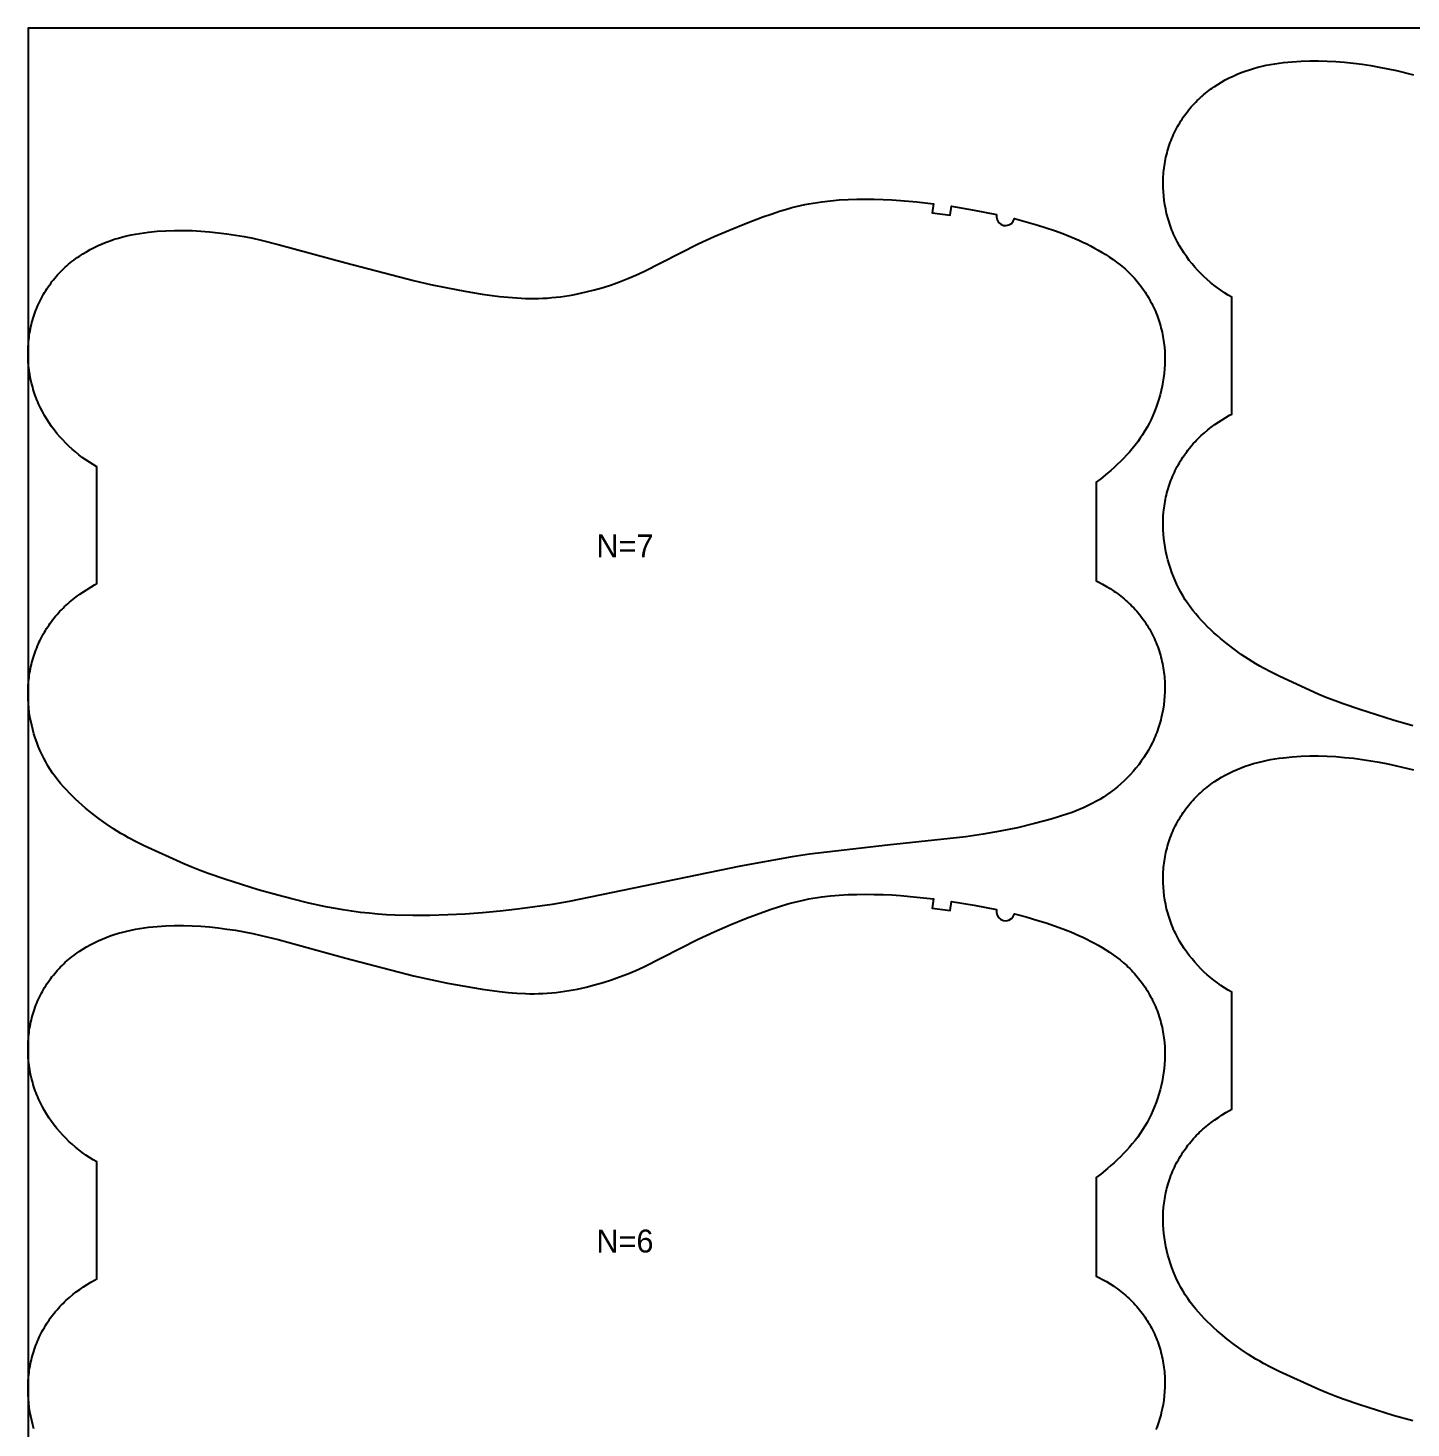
# Model space of a CAD drawing. Header units: inches. Extents: x 0 to 1972, y 0 to 1090.
# Drawn here: x 0.5 to 302.4, y 783.9 to 1089.6 of the extents above; entities that cross this region are included whole.
import ezdxf

# ---------------------------------------------------------------- set-up
doc = ezdxf.new("R2010")
doc.units = ezdxf.units.IN

msp = doc.modelspace()

# ---------------------------------------------------------------- linework, layer by layer
at = {"layer": '1'}
for points in [[(0.5, 0), (1971.9894, 0), (1971.9894, 1089.551), (0.5, 1089.551), (0.5, 0)], [(211.9463, 1048.8556), (211.903, 1048.2346), (212.0529, 1047.6303), (212.3812, 1047.1014), (212.8563, 1046.6991), (213.4321, 1046.4623), (214.0528, 1046.4141), (214.6583, 1046.5591), (215.1898, 1046.8832), (215.5959, 1047.3551), (215.8372, 1047.929), (218.407, 1047.2425), (220.961, 1046.4977), (222.7823, 1045.9257), (224.5914, 1045.3166), (226.3848, 1044.6645), (228.159, 1043.9631), (229.9105, 1043.2067), (230.7764, 1042.8063), (231.6349, 1042.3905), (232.4856, 1041.9586), (233.3279, 1041.5102), (234.1612, 1041.0446), (234.9849, 1040.5613), (235.7984, 1040.0598), (236.5998, 1039.5389), (237.3872, 1038.9978), (238.1588, 1038.4355), (238.9125, 1037.8508), (239.6466, 1037.2427), (240.0056, 1036.9296), (240.3589, 1036.6103), (240.7064, 1036.2847), (241.0477, 1035.9525), (241.3827, 1035.6138), (241.7112, 1035.2687), (242.0332, 1034.9173), (242.3485, 1034.5598), (242.6571, 1034.1962), (242.9589, 1033.8269), (243.2539, 1033.4519), (243.5419, 1033.0714), (243.8228, 1032.6856), (244.0966, 1032.2946), (244.3632, 1031.8985), (244.6225, 1031.4976), (244.8745, 1031.092), (245.1189, 1030.6818), (245.3559, 1030.2672), (245.5852, 1029.8483), (245.8067, 1029.4254), (246.0206, 1028.9985), (246.2265, 1028.5679), (246.4246, 1028.1336), (246.6148, 1027.6958), (246.7969, 1027.2546), (246.9709, 1026.8103), (247.1368, 1026.3629), (247.2945, 1025.9126), (247.444, 1025.4595), (247.5851, 1025.0039), (247.7178, 1024.5457), (247.8421, 1024.0853), (247.9579, 1023.6227), (248.0651, 1023.1581), (248.1637, 1022.6916), (248.2537, 1022.2234), (248.335, 1021.7536), (248.4077, 1021.2824), (248.472, 1020.8099), (248.5279, 1020.3363), (248.5754, 1019.8617), (248.6458, 1018.9102), (248.6836, 1017.9566), (248.6894, 1017.0021), (248.6638, 1016.0478), (248.6074, 1015.095), (248.5206, 1014.1448), (248.404, 1013.1979), (248.2579, 1012.2552), (248.0829, 1011.3174), (247.8792, 1010.3851), (247.6475, 1009.4593), (247.388, 1008.5405), (247.1012, 1007.6296), (246.7875, 1006.7274), (246.447, 1005.835), (246.0795, 1004.9534), (245.6851, 1004.0839), (245.2637, 1003.2277), (244.8153, 1002.3858), (244.3398, 1001.5595), (243.8372, 1000.75), (243.3078, 999.958), (242.7529, 999.1836), (242.1743, 998.4262), (241.5734, 997.6856), (240.9521, 996.9612), (240.3119, 996.2529), (239.6545, 995.5601), (238.9816, 994.8825), (238.2947, 994.2197), (237.5947, 993.5711), (236.8822, 992.9364), (236.1581, 992.3149), (234.6778, 991.1098), (233.6894, 990.3559), (233.6894, 968.8115), (234.2608, 968.5377), (235.1074, 968.0978), (235.9394, 967.6301), (236.7554, 967.1346), (237.554, 966.6116), (237.9463, 966.3399), (238.3339, 966.0614), (238.7164, 965.7761), (239.0937, 965.484), (239.4656, 965.1853), (239.832, 964.8799), (240.1928, 964.5678), (240.5476, 964.2491), (240.8964, 963.9239), (241.239, 963.592), (241.5752, 963.2536), (241.9049, 962.9088), (242.228, 962.5578), (242.5444, 962.2006), (242.8539, 961.8375), (243.1564, 961.4685), (243.4518, 961.0937), (243.74, 960.7134), (244.0209, 960.3277), (244.2943, 959.9367), (244.5601, 959.5405), (244.8183, 959.1392), (245.0686, 958.7331), (245.311, 958.3222), (245.5454, 957.9068), (245.7716, 957.4868), (245.9895, 957.0625), (246.1991, 956.6341), (246.4004, 956.2017), (246.5933, 955.7654), (246.7778, 955.3255), (246.954, 954.8822), (247.1217, 954.4356), (247.281, 953.9858), (247.4318, 953.5332), (247.5742, 953.0777), (247.708, 952.6197), (247.8333, 952.1592), (247.9501, 951.6966), (248.0583, 951.2318), (248.158, 950.7652), (248.249, 950.2968), (248.3314, 949.8269), (248.4051, 949.3557), (248.4704, 948.8831), (248.527, 948.4095), (248.5752, 947.9349), (248.6149, 947.4595), (248.6461, 946.9835), (248.6689, 946.5069), (248.6834, 946.03), (248.6894, 945.5529), (248.6766, 944.5985), (248.6307, 943.645), (248.5519, 942.6936), (248.4406, 941.7454), (248.2966, 940.8016), (248.1202, 939.8636), (247.9113, 938.9323), (247.7947, 938.4697), (247.6699, 938.0092), (247.5371, 937.5511), (247.3962, 937.0954), (247.2472, 936.6424), (247.0902, 936.1922), (246.925, 935.7449), (246.7518, 935.3007), (246.5706, 934.8597), (246.3814, 934.4221), (246.1844, 933.9878), (245.9797, 933.5572), (245.5477, 932.7067), (245.0864, 931.8715), (244.5969, 931.0522), (244.0801, 930.2496), (243.5369, 929.4645), (242.9685, 928.6975), (242.3758, 927.9495), (241.7594, 927.2209), (241.1203, 926.5124), (240.459, 925.8245), (239.7764, 925.1579), (239.0731, 924.513), (238.3499, 923.8904), (237.6076, 923.2907), (236.8468, 922.7145), (236.0686, 922.1619), (235.2739, 921.6332), (234.4636, 921.1287), (233.6386, 920.6486), (232.8001, 920.1931), (231.9488, 919.7624), (231.0858, 919.3568), (230.2121, 918.9761), (229.3287, 918.6184), (228.4368, 918.2814), (227.5376, 917.9629), (225.7218, 917.3719), (223.8906, 916.8272), (220.2059, 915.8272), (216.4956, 914.9358), (212.7597, 914.1526), (209.001, 913.4876), (205.2237, 912.9438), (188.1483, 911.0856), (171.082, 909.146), (167.3112, 908.5581), (156.0452, 906.5097), (118.6626, 898.7941), (114.8968, 898.1724), (107.3344, 897.1272), (103.5416, 896.6996), (99.7404, 896.3537), (95.9327, 896.0876), (92.1207, 895.8967), (88.3054, 895.7821), (84.488, 895.752), (80.6723, 895.8369), (78.7664, 895.933), (76.8629, 896.0677), (74.9626, 896.2416), (73.0664, 896.4554), (71.1751, 896.7094), (69.289, 897.0009), (65.5332, 897.6833), (61.8, 898.4782), (58.0883, 899.3682), (55.0075, 900.1735), (50.7272, 901.3884), (43.4492, 903.6917), (39.8393, 904.9358), (38.0488, 905.5957), (36.2726, 906.2912), (34.5131, 907.0268), (25.83, 910.9918), (24.119, 911.8361), (22.4338, 912.728), (21.6036, 913.1965), (20.7821, 913.6804), (19.1647, 914.6918), (17.5808, 915.7567), (16.0297, 916.8701), (14.5116, 918.0281), (13.0313, 919.2332), (12.3072, 919.8547), (11.5948, 920.4894), (10.8947, 921.138), (10.2078, 921.8008), (9.5349, 922.4784), (8.8775, 923.1712), (8.2373, 923.8795), (7.616, 924.6039), (7.0152, 925.3445), (6.4365, 926.1019), (5.8816, 926.8763), (5.3522, 927.6683), (4.8496, 928.4778), (4.3742, 929.3041), (3.9257, 930.146), (3.5043, 931.0022), (3.1099, 931.8717), (2.7425, 932.7533), (2.4019, 933.6457), (2.0882, 934.5479), (1.8015, 935.4588), (1.542, 936.3776), (1.3102, 937.3034), (1.1065, 938.2357), (0.9315, 939.1735), (0.7854, 940.1162), (0.6688, 941.0631), (0.582, 942.0133), (0.5256, 942.9661), (0.5, 943.9204), (0.5058, 944.8749), (0.5436, 945.8285), (0.614, 946.78), (0.6615, 947.2546), (0.7174, 947.7282), (0.7817, 948.2007), (0.8544, 948.6719), (0.9358, 949.1417), (1.0257, 949.6099), (1.1243, 950.0764), (1.2315, 950.541), (1.3473, 951.0036), (1.4716, 951.464), (1.6043, 951.9222), (1.7455, 952.3778), (1.8949, 952.8309), (2.0526, 953.2812), (2.2185, 953.7286), (2.3925, 954.1729), (2.5747, 954.6141), (2.7648, 955.0519), (2.9629, 955.4862), (3.1689, 955.9168), (3.3827, 956.3437), (3.6043, 956.7666), (3.8336, 957.1855), (4.0705, 957.6001), (4.315, 958.0103), (4.5669, 958.4159), (4.8262, 958.8168), (5.0928, 959.2129), (5.3666, 959.6039), (5.6475, 959.9897), (5.9355, 960.3702), (6.2305, 960.7452), (6.5323, 961.1145), (6.8409, 961.4781), (7.1563, 961.8356), (7.4782, 962.187), (7.8067, 962.5321), (8.1417, 962.8708), (8.483, 963.203), (8.8305, 963.5286), (9.1838, 963.8479), (9.5429, 964.161), (10.2769, 964.7691), (11.0306, 965.3538), (11.8022, 965.9161), (12.5897, 966.4572), (13.3911, 966.9781), (14.2045, 967.4796), (15.0282, 967.9629), (15.5, 968.2265), (15.5, 993.7598), (14.7259, 994.2104), (13.9156, 994.7149), (13.1208, 995.2436), (12.3426, 995.7962), (11.5818, 996.3724), (10.8395, 996.9721), (10.1163, 997.5947), (9.413, 998.2396), (8.7304, 998.9062), (8.0691, 999.5941), (7.43, 1000.3026), (6.8137, 1001.0312), (6.2209, 1001.7792), (5.6525, 1002.5462), (5.1094, 1003.3313), (4.5925, 1004.1339), (4.103, 1004.9532), (3.6417, 1005.7884), (3.2098, 1006.6389), (3.0051, 1007.0695), (2.808, 1007.5038), (2.6189, 1007.9414), (2.4376, 1008.3824), (2.2644, 1008.8266), (2.0992, 1009.2739), (1.9422, 1009.7241), (1.7932, 1010.1771), (1.6523, 1010.6328), (1.5195, 1011.0909), (1.3948, 1011.5514), (1.2781, 1012.014), (1.0692, 1012.9453), (0.8928, 1013.8833), (0.7489, 1014.8271), (0.6375, 1015.7753), (0.5587, 1016.7267), (0.5128, 1017.6802), (0.5, 1018.6346), (0.5061, 1019.1117), (0.5205, 1019.5886), (0.5433, 1020.0652), (0.5745, 1020.5412), (0.6142, 1021.0166), (0.6624, 1021.4912), (0.7191, 1021.9648), (0.7843, 1022.4374), (0.8581, 1022.9086), (0.9405, 1023.3785), (1.0315, 1023.8469), (1.1311, 1024.3135), (1.2393, 1024.7783), (1.3561, 1025.2409), (1.4814, 1025.7014), (1.6152, 1026.1594), (1.7576, 1026.6149), (1.9084, 1027.0675), (2.0677, 1027.5173), (2.2354, 1027.9639), (2.4116, 1028.4072), (2.5961, 1028.8471), (2.7891, 1029.2834), (2.9903, 1029.7158), (3.1999, 1030.1442), (3.4178, 1030.5685), (3.644, 1030.9885), (3.8784, 1031.4039), (4.1208, 1031.8148), (4.3711, 1032.2209), (4.6293, 1032.6221), (4.8951, 1033.0184), (5.1685, 1033.4094), (5.4494, 1033.7951), (5.7376, 1034.1754), (6.033, 1034.5502), (6.3355, 1034.9192), (6.645, 1035.2823), (6.9614, 1035.6395), (7.2845, 1035.9905), (7.6142, 1036.3353), (7.9504, 1036.6737), (8.293, 1037.0056), (8.6418, 1037.3308), (8.9967, 1037.6495), (9.3574, 1037.9616), (9.7238, 1038.267), (10.0957, 1038.5657), (10.4731, 1038.8578), (10.8556, 1039.1431), (11.2431, 1039.4216), (11.6354, 1039.6933), (12.4341, 1040.2163), (13.25, 1040.7118), (14.082, 1041.1795), (14.9287, 1041.6194), (15.7889, 1042.0317), (16.6617, 1042.4166), (17.546, 1042.7746), (18.4407, 1043.1058), (19.3448, 1043.4107), (20.2572, 1043.6896), (21.1769, 1043.9428), (22.103, 1044.1707), (23.0346, 1044.3745), (23.9711, 1044.5554), (24.9118, 1044.7149), (25.8562, 1044.854), (26.8035, 1044.9742), (28.7042, 1045.1628), (30.6092, 1045.2894), (32.5165, 1045.3566), (34.4246, 1045.3654), (36.3318, 1045.3171), (38.2368, 1045.2132), (40.1388, 1045.0575), (42.0367, 1044.8543), (43.9299, 1044.608), (45.8175, 1044.3222), (47.6985, 1043.9969), (49.5717, 1043.6313), (51.4361, 1043.2249), (55.139, 1042.3019), (69.8666, 1038.2751), (84.6332, 1034.3933), (88.3564, 1033.552), (92.0957, 1032.7854), (95.8488, 1032.0902), (99.6144, 1031.4689), (103.3967, 1030.9561), (105.2955, 1030.7545), (107.1984, 1030.6014), (109.1041, 1030.5075), (110.0576, 1030.486), (111.0112, 1030.4834), (111.9647, 1030.5006), (112.9179, 1030.5375), (113.8703, 1030.5938), (114.8215, 1030.6692), (115.7712, 1030.7632), (116.719, 1030.8754), (117.6645, 1031.0056), (118.6074, 1031.1533), (119.5472, 1031.3182), (120.4839, 1031.4997), (122.3472, 1031.9109), (124.1963, 1032.3831), (126.0303, 1032.9123), (127.8481, 1033.4956), (129.6476, 1034.1324), (131.4267, 1034.8229), (133.1832, 1035.5675), (134.9164, 1036.3641), (146.831, 1042.4076), (150.2963, 1044.0071), (153.8038, 1045.5135), (157.3419, 1046.9444), (160.9131, 1048.2926), (162.7133, 1048.9296), (164.5255, 1049.5302), (166.3521, 1050.0816), (167.2715, 1050.3351), (168.1953, 1050.5715), (169.1237, 1050.7898), (170.0563, 1050.99), (170.9929, 1051.1727), (171.9328, 1051.3382), (173.8211, 1051.6197), (175.7176, 1051.8384), (177.6193, 1051.9983), (179.5245, 1052.1054), (181.4321, 1052.1659), (183.3408, 1052.186), (185.2494, 1052.171), (187.1573, 1052.1211), (189.0637, 1052.0357), (190.968, 1051.914), (194.5606, 1051.5897), (198.1446, 1051.1722), (197.8947, 1049.1879), (201.8218, 1048.6585), (202.1088, 1050.6378), (207.036, 1049.7932), (211.9463, 1048.8556)]]:
    msp.add_lwpolyline(points, close=True, dxfattribs=at)
for points in [[(302.8075, 937.2015), (298.5272, 938.4164), (291.2492, 940.7197), (287.6393, 941.9638), (285.8488, 942.6237), (284.0726, 943.3192), (282.3131, 944.0548), (273.63, 948.0198), (271.919, 948.8641), (270.2338, 949.756), (269.4036, 950.2245), (268.5821, 950.7084), (266.9647, 951.7198), (265.3808, 952.7847), (263.8297, 953.8981), (262.3116, 955.0561), (260.8313, 956.2612), (260.1072, 956.8827), (259.3948, 957.5174), (258.6947, 958.166), (258.0078, 958.8288), (257.3349, 959.5064), (256.6775, 960.1992), (256.0373, 960.9075), (255.416, 961.6319), (254.8152, 962.3725), (254.2365, 963.1299), (253.6816, 963.9043), (253.1522, 964.6963), (252.6496, 965.5058), (252.1742, 966.3321), (251.7257, 967.174), (251.3043, 968.0302), (250.9099, 968.8997), (250.5425, 969.7813), (250.2019, 970.6737), (249.8882, 971.5759), (249.6015, 972.4868), (249.342, 973.4056), (249.1102, 974.3314), (248.9065, 975.2637), (248.7315, 976.2015), (248.5854, 977.1442), (248.4688, 978.0911), (248.382, 979.0413), (248.3256, 979.9941), (248.3, 980.9484), (248.3058, 981.9029), (248.3436, 982.8565), (248.414, 983.808), (248.4615, 984.2826), (248.5174, 984.7562), (248.5817, 985.2287), (248.6544, 985.6999), (248.7358, 986.1697), (248.8257, 986.6379), (248.9243, 987.1044), (249.0315, 987.569), (249.1473, 988.0316), (249.2716, 988.492), (249.4043, 988.9502), (249.5455, 989.4058), (249.6949, 989.8589), (249.8526, 990.3092), (250.0185, 990.7566), (250.1925, 991.2009), (250.3747, 991.6421), (250.5648, 992.0799), (250.7629, 992.5142), (250.9689, 992.9448), (251.1827, 993.3717), (251.4043, 993.7946), (251.6336, 994.2135), (251.8705, 994.6281), (252.115, 995.0383), (252.3669, 995.4439), (252.6262, 995.8448), (252.8928, 996.2409), (253.1666, 996.6319), (253.4475, 997.0177), (253.7355, 997.3982), (254.0305, 997.7732), (254.3323, 998.1425), (254.6409, 998.5061), (254.9563, 998.8636), (255.2782, 999.215), (255.6067, 999.5601), (255.9417, 999.8988), (256.283, 1000.231), (256.6305, 1000.5566), (256.9838, 1000.8759), (257.3429, 1001.189), (258.0769, 1001.7971), (258.8306, 1002.3818), (259.6022, 1002.9441), (260.3897, 1003.4852), (261.1911, 1004.0061), (262.0045, 1004.5076), (262.8282, 1004.9909), (263.3, 1005.2545), (263.3, 1030.7878), (262.5259, 1031.2384), (261.7156, 1031.7429), (260.9208, 1032.2716), (260.1426, 1032.8242), (259.3818, 1033.4004), (258.6395, 1034.0001), (257.9163, 1034.6227), (257.213, 1035.2676), (256.5304, 1035.9342), (255.8691, 1036.6221), (255.23, 1037.3306), (254.6137, 1038.0592), (254.0209, 1038.8072), (253.4525, 1039.5742), (252.9094, 1040.3593), (252.3925, 1041.1619), (251.903, 1041.9812), (251.4417, 1042.8164), (251.0098, 1043.6669), (250.8051, 1044.0975), (250.608, 1044.5318), (250.4189, 1044.9694), (250.2376, 1045.4104), (250.0644, 1045.8546), (249.8992, 1046.3019), (249.7422, 1046.7521), (249.5932, 1047.2051), (249.4523, 1047.6608), (249.3195, 1048.1189), (249.1948, 1048.5794), (249.0781, 1049.042), (248.8692, 1049.9733), (248.6928, 1050.9113), (248.5489, 1051.8551), (248.4375, 1052.8033), (248.3587, 1053.7547), (248.3128, 1054.7082), (248.3, 1055.6626), (248.3061, 1056.1397), (248.3205, 1056.6166), (248.3433, 1057.0932), (248.3745, 1057.5692), (248.4142, 1058.0446), (248.4624, 1058.5192), (248.5191, 1058.9928), (248.5843, 1059.4654), (248.6581, 1059.9366), (248.7405, 1060.4065), (248.8315, 1060.8749), (248.9311, 1061.3415), (249.0393, 1061.8063), (249.1561, 1062.2689), (249.2814, 1062.7294), (249.4152, 1063.1874), (249.5576, 1063.6429), (249.7084, 1064.0955), (249.8677, 1064.5453), (250.0354, 1064.9919), (250.2116, 1065.4352), (250.3961, 1065.8751), (250.5891, 1066.3114), (250.7903, 1066.7438), (250.9999, 1067.1722), (251.2178, 1067.5965), (251.444, 1068.0165), (251.6784, 1068.4319), (251.9208, 1068.8428), (252.1711, 1069.2489), (252.4293, 1069.6501), (252.6951, 1070.0464), (252.9685, 1070.4374), (253.2494, 1070.8231), (253.5376, 1071.2034), (253.833, 1071.5782), (254.1355, 1071.9472), (254.445, 1072.3103), (254.7614, 1072.6675), (255.0845, 1073.0185), (255.4142, 1073.3633), (255.7504, 1073.7017), (256.093, 1074.0336), (256.4418, 1074.3588), (256.7967, 1074.6775), (257.1574, 1074.9896), (257.5238, 1075.295), (257.8957, 1075.5937), (258.2731, 1075.8858), (258.6556, 1076.1711), (259.0431, 1076.4496), (259.4354, 1076.7213), (260.2341, 1077.2443), (261.05, 1077.7398), (261.882, 1078.2075), (262.7287, 1078.6474), (263.5889, 1079.0597), (264.4617, 1079.4446), (265.346, 1079.8026), (266.2407, 1080.1338), (267.1448, 1080.4387), (268.0572, 1080.7176), (268.9769, 1080.9708), (269.903, 1081.1987), (270.8346, 1081.4025), (271.7711, 1081.5834), (272.7118, 1081.7429), (273.6562, 1081.882), (274.6035, 1082.0022), (276.5042, 1082.1908), (278.4092, 1082.3174), (280.3165, 1082.3846), (282.2246, 1082.3934), (284.1318, 1082.3451), (286.0368, 1082.2412), (287.9388, 1082.0855), (289.8367, 1081.8823), (291.7299, 1081.636), (293.6175, 1081.3502), (295.4985, 1081.0249), (297.3717, 1080.6593), (299.2361, 1080.2529), (302.939, 1079.3299)], [(302.8075, 785.4095), (298.5272, 786.6244), (291.2492, 788.9277), (287.6393, 790.1718), (285.8488, 790.8317), (284.0726, 791.5272), (282.3131, 792.2628), (273.63, 796.2278), (271.919, 797.0721), (270.2338, 797.964), (269.4036, 798.4325), (268.5821, 798.9164), (266.9647, 799.9278), (265.3808, 800.9927), (263.8297, 802.1061), (262.3116, 803.2641), (260.8313, 804.4692), (260.1072, 805.0907), (259.3948, 805.7254), (258.6947, 806.374), (258.0078, 807.0368), (257.3349, 807.7144), (256.6775, 808.4072), (256.0373, 809.1155), (255.416, 809.8399), (254.8152, 810.5805), (254.2365, 811.3379), (253.6816, 812.1123), (253.1522, 812.9043), (252.6496, 813.7138), (252.1742, 814.5401), (251.7257, 815.382), (251.3043, 816.2382), (250.9099, 817.1077), (250.5425, 817.9893), (250.2019, 818.8817), (249.8882, 819.7839), (249.6015, 820.6948), (249.342, 821.6136), (249.1102, 822.5394), (248.9065, 823.4717), (248.7315, 824.4095), (248.5854, 825.3522), (248.4688, 826.2991), (248.382, 827.2493), (248.3256, 828.2021), (248.3, 829.1564), (248.3058, 830.1109), (248.3436, 831.0645), (248.414, 832.016), (248.4615, 832.4906), (248.5174, 832.9642), (248.5817, 833.4367), (248.6544, 833.9079), (248.7358, 834.3777), (248.8257, 834.8459), (248.9243, 835.3124), (249.0315, 835.777), (249.1473, 836.2396), (249.2716, 836.7), (249.4043, 837.1582), (249.5455, 837.6138), (249.6949, 838.0669), (249.8526, 838.5172), (250.0185, 838.9646), (250.1925, 839.4089), (250.3747, 839.8501), (250.5648, 840.2879), (250.7629, 840.7222), (250.9689, 841.1528), (251.1827, 841.5797), (251.4043, 842.0026), (251.6336, 842.4215), (251.8705, 842.8361), (252.115, 843.2463), (252.3669, 843.6519), (252.6262, 844.0528), (252.8928, 844.4489), (253.1666, 844.8399), (253.4475, 845.2257), (253.7355, 845.6062), (254.0305, 845.9812), (254.3323, 846.3505), (254.6409, 846.7141), (254.9563, 847.0716), (255.2782, 847.423), (255.6067, 847.7681), (255.9417, 848.1068), (256.283, 848.439), (256.6305, 848.7646), (256.9838, 849.0839), (257.3429, 849.397), (258.0769, 850.0051), (258.8306, 850.5898), (259.6022, 851.1521), (260.3897, 851.6932), (261.1911, 852.2141), (262.0045, 852.7156), (262.8282, 853.1989), (263.3, 853.4625), (263.3, 878.9958), (262.5259, 879.4464), (261.7156, 879.9509), (260.9208, 880.4796), (260.1426, 881.0322), (259.3818, 881.6084), (258.6395, 882.2081), (257.9163, 882.8307), (257.213, 883.4756), (256.5304, 884.1422), (255.8691, 884.8301), (255.23, 885.5386), (254.6137, 886.2672), (254.0209, 887.0152), (253.4525, 887.7822), (252.9094, 888.5673), (252.3925, 889.3699), (251.903, 890.1892), (251.4417, 891.0244), (251.0098, 891.8749), (250.8051, 892.3055), (250.608, 892.7398), (250.4189, 893.1774), (250.2376, 893.6184), (250.0644, 894.0626), (249.8992, 894.5099), (249.7422, 894.9601), (249.5932, 895.4131), (249.4523, 895.8688), (249.3195, 896.3269), (249.1948, 896.7874), (249.0781, 897.25), (248.8692, 898.1813), (248.6928, 899.1193), (248.5489, 900.0631), (248.4375, 901.0113), (248.3587, 901.9627), (248.3128, 902.9162), (248.3, 903.8706), (248.3061, 904.3477), (248.3205, 904.8246), (248.3433, 905.3012), (248.3745, 905.7772), (248.4142, 906.2526), (248.4624, 906.7272), (248.5191, 907.2008), (248.5843, 907.6734), (248.6581, 908.1446), (248.7405, 908.6145), (248.8315, 909.0829), (248.9311, 909.5495), (249.0393, 910.0143), (249.1561, 910.4769), (249.2814, 910.9374), (249.4152, 911.3954), (249.5576, 911.8509), (249.7084, 912.3035), (249.8677, 912.7533), (250.0354, 913.1999), (250.2116, 913.6432), (250.3961, 914.0831), (250.5891, 914.5194), (250.7903, 914.9518), (250.9999, 915.3802), (251.2178, 915.8045), (251.444, 916.2245), (251.6784, 916.6399), (251.9208, 917.0508), (252.1711, 917.4569), (252.4293, 917.8581), (252.6951, 918.2544), (252.9685, 918.6454), (253.2494, 919.0311), (253.5376, 919.4114), (253.833, 919.7862), (254.1355, 920.1552), (254.445, 920.5183), (254.7614, 920.8755), (255.0845, 921.2265), (255.4142, 921.5713), (255.7504, 921.9097), (256.093, 922.2416), (256.4418, 922.5668), (256.7967, 922.8855), (257.1574, 923.1976), (257.5238, 923.503), (257.8957, 923.8017), (258.2731, 924.0938), (258.6556, 924.3791), (259.0431, 924.6576), (259.4354, 924.9293), (260.2341, 925.4523), (261.05, 925.9478), (261.882, 926.4155), (262.7287, 926.8554), (263.5889, 927.2677), (264.4617, 927.6526), (265.346, 928.0106), (266.2407, 928.3418), (267.1448, 928.6467), (268.0572, 928.9256), (268.9769, 929.1788), (269.903, 929.4067), (270.8346, 929.6105), (271.7711, 929.7914), (272.7118, 929.9509), (273.6562, 930.09), (274.6035, 930.2102), (276.5042, 930.3988), (278.4092, 930.5254), (280.3165, 930.5926), (282.2246, 930.6014), (284.1318, 930.5531), (286.0368, 930.4492), (287.9388, 930.2935), (289.8367, 930.0903), (291.7299, 929.844), (293.6175, 929.5582), (295.4985, 929.2329), (297.3717, 928.8673), (299.2361, 928.4609), (302.939, 927.5379)], [(1.8015, 783.6668), (1.542, 784.5856), (1.3102, 785.5114), (1.1065, 786.4437), (0.9315, 787.3815), (0.7854, 788.3242), (0.6688, 789.2711), (0.582, 790.2213), (0.5256, 791.1741), (0.5, 792.1284), (0.5058, 793.0829), (0.5436, 794.0365), (0.614, 794.988), (0.6615, 795.4626), (0.7174, 795.9362), (0.7817, 796.4087), (0.8544, 796.8799), (0.9358, 797.3497), (1.0257, 797.8179), (1.1243, 798.2844), (1.2315, 798.749), (1.3473, 799.2116), (1.4716, 799.672), (1.6043, 800.1302), (1.7455, 800.5858), (1.8949, 801.0389), (2.0526, 801.4892), (2.2185, 801.9366), (2.3925, 802.3809), (2.5747, 802.8221), (2.7648, 803.2599), (2.9629, 803.6942), (3.1689, 804.1248), (3.3827, 804.5517), (3.6043, 804.9746), (3.8336, 805.3935), (4.0705, 805.8081), (4.315, 806.2183), (4.5669, 806.6239), (4.8262, 807.0248), (5.0928, 807.4209), (5.3666, 807.8119), (5.6475, 808.1977), (5.9355, 808.5782), (6.2305, 808.9532), (6.5323, 809.3225), (6.8409, 809.6861), (7.1563, 810.0436), (7.4782, 810.395), (7.8067, 810.7401), (8.1417, 811.0788), (8.483, 811.411), (8.8305, 811.7366), (9.1838, 812.0559), (9.5429, 812.369), (10.2769, 812.9771), (11.0306, 813.5618), (11.8022, 814.1241), (12.5897, 814.6652), (13.3911, 815.1861), (14.2045, 815.6876), (15.0282, 816.1709), (15.5, 816.4345), (15.5, 841.9678), (14.7259, 842.4184), (13.9156, 842.9229), (13.1208, 843.4516), (12.3426, 844.0042), (11.5818, 844.5804), (10.8395, 845.1801), (10.1163, 845.8027), (9.413, 846.4476), (8.7304, 847.1142), (8.0691, 847.8021), (7.43, 848.5106), (6.8137, 849.2392), (6.2209, 849.9872), (5.6525, 850.7542), (5.1094, 851.5393), (4.5925, 852.3419), (4.103, 853.1612), (3.6417, 853.9964), (3.2098, 854.8469), (3.0051, 855.2775), (2.808, 855.7118), (2.6189, 856.1494), (2.4376, 856.5904), (2.2644, 857.0346), (2.0992, 857.4819), (1.9422, 857.9321), (1.7932, 858.3851), (1.6523, 858.8408), (1.5195, 859.2989), (1.3948, 859.7594), (1.2781, 860.222), (1.0692, 861.1533), (0.8928, 862.0913), (0.7489, 863.0351), (0.6375, 863.9833), (0.5587, 864.9347), (0.5128, 865.8882), (0.5, 866.8426), (0.5061, 867.3197), (0.5205, 867.7966), (0.5433, 868.2732), (0.5745, 868.7492), (0.6142, 869.2246), (0.6624, 869.6992), (0.7191, 870.1728), (0.7843, 870.6454), (0.8581, 871.1166), (0.9405, 871.5865), (1.0315, 872.0549), (1.1311, 872.5215), (1.2393, 872.9863), (1.3561, 873.4489), (1.4814, 873.9094), (1.6152, 874.3674), (1.7576, 874.8229), (1.9084, 875.2755), (2.0677, 875.7253), (2.2354, 876.1719), (2.4116, 876.6152), (2.5961, 877.0551), (2.7891, 877.4914), (2.9903, 877.9238), (3.1999, 878.3522), (3.4178, 878.7765), (3.644, 879.1965), (3.8784, 879.6119), (4.1208, 880.0228), (4.3711, 880.4289), (4.6293, 880.8301), (4.8951, 881.2264), (5.1685, 881.6174), (5.4494, 882.0031), (5.7376, 882.3834), (6.033, 882.7582), (6.3355, 883.1272), (6.645, 883.4903), (6.9614, 883.8475), (7.2845, 884.1985), (7.6142, 884.5433), (7.9504, 884.8817), (8.293, 885.2136), (8.6418, 885.5388), (8.9967, 885.8575), (9.3574, 886.1696), (9.7238, 886.475), (10.0957, 886.7737), (10.4731, 887.0658), (10.8556, 887.3511), (11.2431, 887.6296), (11.6354, 887.9013), (12.4341, 888.4243), (13.25, 888.9198), (14.082, 889.3875), (14.9287, 889.8274), (15.7889, 890.2397), (16.6617, 890.6246), (17.546, 890.9826), (18.4407, 891.3138), (19.3448, 891.6187), (20.2572, 891.8976), (21.1769, 892.1508), (22.103, 892.3787), (23.0346, 892.5825), (23.9711, 892.7634), (24.9118, 892.9229), (25.8562, 893.062), (26.8035, 893.1822), (28.7042, 893.3708), (30.6092, 893.4974), (32.5165, 893.5646), (34.4246, 893.5734), (36.3318, 893.5251), (38.2368, 893.4212), (40.1388, 893.2655), (42.0367, 893.0623), (43.9299, 892.816), (45.8175, 892.5302), (47.6985, 892.2049), (49.5717, 891.8393), (51.4361, 891.4329), (55.139, 890.5099), (69.8666, 886.4831), (84.6332, 882.6013), (88.3564, 881.76), (92.0957, 880.9934), (95.8488, 880.2982), (99.6144, 879.6769), (103.3967, 879.1641), (105.2955, 878.9625), (107.1984, 878.8094), (109.1041, 878.7155), (110.0576, 878.694), (111.0112, 878.6914), (111.9647, 878.7086), (112.9179, 878.7455), (113.8703, 878.8018), (114.8215, 878.8772), (115.7712, 878.9712), (116.719, 879.0834), (117.6645, 879.2136), (118.6074, 879.3613), (119.5472, 879.5262), (120.4839, 879.7077), (122.3472, 880.1189), (124.1963, 880.5911), (126.0303, 881.1203), (127.8481, 881.7036), (129.6476, 882.3404), (131.4267, 883.0309), (133.1832, 883.7755), (134.9164, 884.5721), (146.831, 890.6156), (150.2963, 892.2151), (153.8038, 893.7215), (157.3419, 895.1524), (160.9131, 896.5006), (162.7133, 897.1376), (164.5255, 897.7382), (166.3521, 898.2896), (167.2715, 898.5431), (168.1953, 898.7795), (169.1237, 898.9978), (170.0563, 899.198), (170.9929, 899.3807), (171.9328, 899.5462), (173.8211, 899.8277), (175.7176, 900.0464), (177.6193, 900.2063), (179.5245, 900.3134), (181.4321, 900.3739), (183.3408, 900.394), (185.2494, 900.379), (187.1573, 900.3291), (189.0637, 900.2437), (190.968, 900.122), (194.5606, 899.7977), (198.1446, 899.3802), (197.8947, 897.3959), (201.8218, 896.8665), (202.1088, 898.8458), (207.036, 898.0012), (211.9463, 897.0636), (211.9463, 897.0636), (211.903, 896.4426), (212.0529, 895.8383), (212.3812, 895.3094), (212.8563, 894.9071), (213.4321, 894.6703), (214.0528, 894.6221), (214.6583, 894.7671), (215.1898, 895.0912), (215.5959, 895.5631), (215.8372, 896.137), (218.407, 895.4505), (220.961, 894.7057), (222.7823, 894.1337), (224.5914, 893.5246), (226.3848, 892.8725), (228.159, 892.1711), (229.9105, 891.4147), (230.7764, 891.0143), (231.6349, 890.5985), (232.4856, 890.1666), (233.3279, 889.7182), (234.1612, 889.2526), (234.9849, 888.7693), (235.7984, 888.2678), (236.5998, 887.7469), (237.3872, 887.2058), (238.1588, 886.6435), (238.9125, 886.0588), (239.6466, 885.4507), (240.0056, 885.1376), (240.3589, 884.8183), (240.7064, 884.4927), (241.0477, 884.1605), (241.3827, 883.8218), (241.7112, 883.4767), (242.0332, 883.1253), (242.3485, 882.7678), (242.6571, 882.4042), (242.9589, 882.0349), (243.2539, 881.6599), (243.5419, 881.2794), (243.8228, 880.8936), (244.0966, 880.5026), (244.3632, 880.1065), (244.6225, 879.7056), (244.8745, 879.3), (245.1189, 878.8898), (245.3559, 878.4752), (245.5852, 878.0563), (245.8067, 877.6334), (246.0206, 877.2065), (246.2265, 876.7759), (246.4246, 876.3416), (246.6148, 875.9038), (246.7969, 875.4626), (246.9709, 875.0183), (247.1368, 874.5709), (247.2945, 874.1206), (247.444, 873.6675), (247.5851, 873.2119), (247.7178, 872.7537), (247.8421, 872.2933), (247.9579, 871.8307), (248.0651, 871.3661), (248.1637, 870.8996), (248.2537, 870.4314), (248.335, 869.9616), (248.4077, 869.4904), (248.472, 869.0179), (248.5279, 868.5443), (248.5754, 868.0697), (248.6458, 867.1182), (248.6836, 866.1646), (248.6894, 865.2101), (248.6638, 864.2558), (248.6074, 863.303), (248.5206, 862.3528), (248.404, 861.4059), (248.2579, 860.4632), (248.0829, 859.5254), (247.8792, 858.5931), (247.6475, 857.6673), (247.388, 856.7485), (247.1012, 855.8376), (246.7875, 854.9354), (246.447, 854.043), (246.0795, 853.1614), (245.6851, 852.2919), (245.2637, 851.4357), (244.8153, 850.5938), (244.3398, 849.7675), (243.8372, 848.958), (243.3078, 848.166), (242.7529, 847.3916), (242.1743, 846.6342), (241.5734, 845.8936), (240.9521, 845.1692), (240.3119, 844.4609), (239.6545, 843.7681), (238.9816, 843.0905), (238.2947, 842.4277), (237.5947, 841.7791), (236.8822, 841.1444), (236.1581, 840.5229), (234.6778, 839.3178), (233.6894, 838.5639), (233.6894, 817.0195), (234.2608, 816.7457), (235.1074, 816.3058), (235.9394, 815.8381), (236.7554, 815.3426), (237.554, 814.8196), (237.9463, 814.5479), (238.3339, 814.2694), (238.7164, 813.9841), (239.0937, 813.692), (239.4656, 813.3933), (239.832, 813.0879), (240.1928, 812.7758), (240.5476, 812.4571), (240.8964, 812.1319), (241.239, 811.8), (241.5752, 811.4616), (241.9049, 811.1168), (242.228, 810.7658), (242.5444, 810.4086), (242.8539, 810.0455), (243.1564, 809.6765), (243.4518, 809.3017), (243.74, 808.9214), (244.0209, 808.5357), (244.2943, 808.1447), (244.5601, 807.7485), (244.8183, 807.3472), (245.0686, 806.9411), (245.311, 806.5302), (245.5454, 806.1148), (245.7716, 805.6948), (245.9895, 805.2705), (246.1991, 804.8421), (246.4004, 804.4097), (246.5933, 803.9734), (246.7778, 803.5335), (246.954, 803.0902), (247.1217, 802.6436), (247.281, 802.1938), (247.4318, 801.7412), (247.5742, 801.2857), (247.708, 800.8277), (247.8333, 800.3672), (247.9501, 799.9046), (248.0583, 799.4398), (248.158, 798.9732), (248.249, 798.5048), (248.3314, 798.0349), (248.4051, 797.5637), (248.4704, 797.0911), (248.527, 796.6175), (248.5752, 796.1429), (248.6149, 795.6675), (248.6461, 795.1915), (248.6689, 794.7149), (248.6834, 794.238), (248.6894, 793.7609), (248.6766, 792.8065), (248.6307, 791.853), (248.5519, 790.9016), (248.4406, 789.9534), (248.2966, 789.0096), (248.1202, 788.0716), (247.9113, 787.1403), (247.7947, 786.6777), (247.6699, 786.2172), (247.5371, 785.7591), (247.3962, 785.3034), (247.2472, 784.8504), (247.0902, 784.4002), (246.925, 783.9529), (246.7518, 783.5087)]]:
    msp.add_lwpolyline(points, dxfattribs=at)

# ---------------------------------------------------------------- texts
for s, p in [('N=7', (124.5947, 973.969)), ('N=6', (124.5947, 822.177))]:
    msp.add_text(s, height=5, dxfattribs=at).set_placement(p)

doc.saveas('drawing.dxf')
